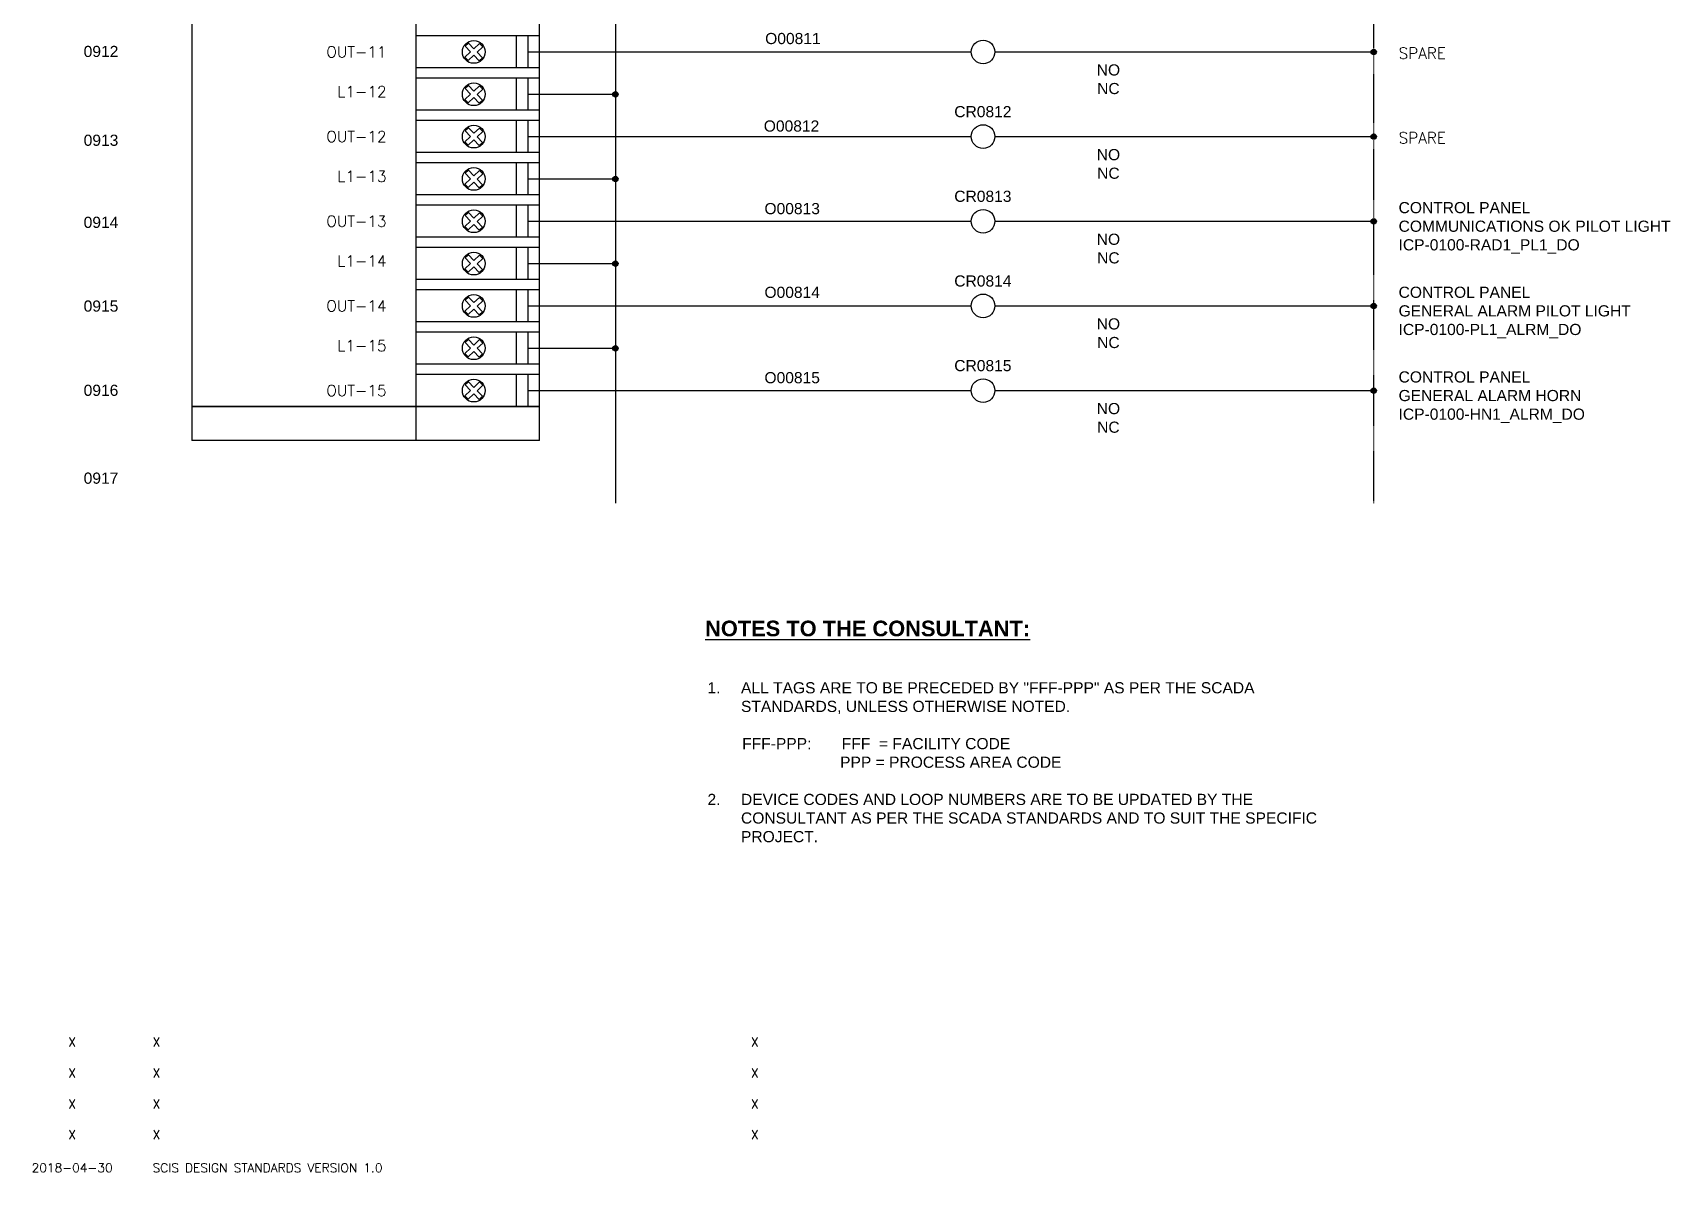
# Paper-space layout 'DIGITAL OUTPUT CARD - A1 Sheet' of a CAD drawing. Extents: x 50 to 812, y 22 to 574.
# Drawn here: x 50.2 to 416.9, y 22.5 to 277.7 of the extents above; entities that cross this region are included whole.
import ezdxf
from ezdxf.enums import TextEntityAlignment as Align

# ---------------------------------------------------------------- set-up
doc = ezdxf.new("R2010")
doc.units = 0
doc.linetypes.add('HIDDEN', pattern=[0.375, 0.25, -0.125])
doc.layers.add('BOR-A1', color=7, linetype='Continuous')
doc.layers.add('N-ANNO-TEXT', color=2, linetype='Continuous')
doc.layers.add('N-DIAG', color=4, linetype='Continuous', lineweight=25)
doc.layers.add('N-EQPM', color=4, linetype='Continuous', lineweight=25)
doc.styles.add('_CGS_2-5_NOTES', font='arial.ttf', dxfattribs={"height": 2.5})
doc.styles.add('_CGS_3-5_SUBHEADING', font='arialbd.ttf', dxfattribs={"height": 3.5})
doc.styles.add('STD2-0', font='simplex.shx', dxfattribs={"height": 2})

# ---------------------------------------------------------------- blocks, each defined once
blk = doc.blocks.new('CGS A1 REV ATT')
at = {"layer": 'BOR-A1', "color": 1, "style": 'STD2-0'}
for tag, p in [('R5-DATE', (58.99, 50.62)), ('R5-BY', (211.87, 50.62)), ('R4-DATE', (58.99, 43.7)), ('R4-BY', (211.87, 43.7)), ('R3-DATE', (58.99, 36.78)), ('R3-BY', (211.87, 36.78)), ('R2-DATE', (58.99, 29.86)), ('R2-BY', (211.87, 29.86)), ('R1-DATE', (58.99, 22.46)), ('R1-BY', (211.87, 22.46))]:
    blk.add_attdef(tag, text='', height=2, dxfattribs=at).set_placement(p, align=Align.CENTER)
for tag, p in [('R5-DESC', (76.99, 50.62)), ('R4-DESC', (76.99, 43.7)), ('R3-DESC', (76.99, 36.78)), ('R2-DESC', (76.99, 29.86)), ('R1-DESC', (76.99, 22.46))]:
    blk.add_attdef(tag, p, '', height=2, dxfattribs=at)

psp = doc.layouts.new('DIGITAL OUTPUT CARD - A1 Sheet')

# ---------------------------------------------------------------- hatches: boundary and pattern name
at = {"layer": 'N-DIAG'}
h = psp.add_hatch(color=256, dxfattribs=at)
edge = h.paths.add_edge_path()
edge.add_arc((350.51, 273.42), 0.602, 180, 540, ccw=False)
h = psp.add_hatch(color=256, dxfattribs=at)
edge = h.paths.add_edge_path()
edge.add_arc((180.67, 263.94), 0.602, 180, 540, ccw=False)
h = psp.add_hatch(color=256, dxfattribs=at)
edge = h.paths.add_edge_path()
edge.add_arc((350.51, 254.46), 0.602, 180, 540, ccw=False)
h = psp.add_hatch(color=256, dxfattribs=at)
edge = h.paths.add_edge_path()
edge.add_arc((180.67, 244.98), 0.602, 180, 540, ccw=False)
h = psp.add_hatch(color=256, dxfattribs=at)
edge = h.paths.add_edge_path()
edge.add_arc((350.51, 235.49), 0.602, 180, 540, ccw=False)
h = psp.add_hatch(color=256, dxfattribs=at)
edge = h.paths.add_edge_path()
edge.add_arc((180.67, 226.01), 0.602, 180, 540, ccw=False)
h = psp.add_hatch(color=256, dxfattribs=at)
edge = h.paths.add_edge_path()
edge.add_arc((350.51, 216.53), 0.602, 180, 540, ccw=False)
h = psp.add_hatch(color=256, dxfattribs=at)
edge = h.paths.add_edge_path()
edge.add_arc((180.67, 207.05), 0.602, 180, 540, ccw=False)
h = psp.add_hatch(color=256, dxfattribs=at)
edge = h.paths.add_edge_path()
edge.add_arc((350.51, 197.56), 0.602, 180, 540, ccw=False)

# ---------------------------------------------------------------- linework, layer by layer
at = {"layer": 'N-DIAG', "linetype": 'HIDDEN', "ltscale": 0.5}
psp.add_line((350.51, 172.33), (350.51, 495.2), dxfattribs=at)
at = {"layer": 'N-DIAG'}
for p, q in [((180.67, 494.19), (180.67, 172.33)), ((161.09, 273.42), (260.35, 273.42)), ((265.66, 273.42), (350.51, 273.42)), ((161.09, 263.94), (180.67, 263.94)), ((161.09, 254.46), (260.35, 254.46)), ((265.66, 254.46), (350.51, 254.46)), ((161.09, 244.98), (180.67, 244.98)), ((161.09, 235.49), (260.35, 235.49)), ((265.66, 235.49), (350.51, 235.49)), ((161.09, 226.01), (180.67, 226.01)), ((161.09, 216.53), (260.35, 216.53)), ((265.66, 216.53), (350.51, 216.53)), ((161.09, 207.05), (180.67, 207.05)), ((161.09, 197.56), (260.35, 197.56)), ((265.66, 197.56), (350.51, 197.56))]:
    psp.add_line(p, q, dxfattribs=at)
for centre in [(350.51, 273.42), (180.67, 263.94), (350.51, 254.46), (180.67, 244.98), (350.51, 235.49), (180.67, 226.01), (350.51, 216.53), (180.67, 207.05), (350.51, 197.56)]:
    psp.add_circle(centre, 0.602, dxfattribs=at)
at = {"layer": 'N-EQPM'}
for p, q in [((135.93, 496.26), (135.93, 214.02)), ((163.63, 277.02), (135.93, 277.02)), ((147.77, 275.42), (147.02, 274.71)), ((148.97, 274.15), (147.77, 275.42)), ((150.23, 275.34), (148.97, 274.15)), ((150.94, 274.6), (150.23, 275.34)), ((158.54, 269.83), (158.54, 277.02)), ((161.09, 269.83), (161.09, 277.02)), ((148.22, 273.45), (146.95, 272.25)), ((146.95, 272.25), (147.65, 271.5)), ((147.02, 274.71), (148.22, 273.45)), ((147.65, 271.5), (148.92, 272.7)), ((148.92, 272.7), (150.12, 271.43)), ((149.67, 273.4), (150.94, 274.6)), ((150.86, 272.13), (149.67, 273.4)), ((150.12, 271.43), (150.86, 272.13)), ((163.63, 269.83), (135.93, 269.83)), ((163.63, 267.53), (135.93, 267.53)), ((147.77, 265.94), (147.02, 265.23)), ((147.02, 265.23), (148.22, 263.96)), ((148.97, 264.67), (147.77, 265.94)), ((150.23, 265.86), (148.97, 264.67)), ((149.67, 263.92), (150.94, 265.11)), ((150.94, 265.11), (150.23, 265.86)), ((158.54, 260.35), (158.54, 267.53)), ((161.09, 260.35), (161.09, 267.53)), ((148.22, 263.96), (146.95, 262.77)), ((146.95, 262.77), (147.65, 262.02)), ((147.65, 262.02), (148.92, 263.21)), ((148.92, 263.21), (150.12, 261.95)), ((150.86, 262.65), (149.67, 263.92)), ((150.12, 261.95), (150.86, 262.65)), ((163.63, 260.35), (135.93, 260.35)), ((163.63, 258.05), (135.93, 258.05)), ((158.54, 250.87), (158.54, 258.05)), ((161.09, 250.87), (161.09, 258.05)), ((148.22, 254.48), (146.95, 253.29)), ((146.95, 253.29), (147.65, 252.54)), ((147.77, 256.45), (147.02, 255.75)), ((147.02, 255.75), (148.22, 254.48)), ((147.65, 252.54), (148.92, 253.73)), ((148.97, 255.19), (147.77, 256.45)), ((148.92, 253.73), (150.12, 252.46)), ((150.23, 256.38), (148.97, 255.19)), ((149.67, 254.44), (150.94, 255.63)), ((150.86, 253.17), (149.67, 254.44)), ((150.12, 252.46), (150.86, 253.17)), ((150.94, 255.63), (150.23, 256.38)), ((163.63, 250.87), (135.93, 250.87)), ((163.63, 248.57), (135.93, 248.57)), ((147.77, 246.97), (147.02, 246.27)), ((147.02, 246.27), (148.22, 245)), ((148.97, 245.7), (147.77, 246.97)), ((150.23, 246.9), (148.97, 245.7)), ((149.67, 244.95), (150.94, 246.15)), ((150.94, 246.15), (150.23, 246.9)), ((158.54, 241.38), (158.54, 248.57)), ((161.09, 241.38), (161.09, 248.57)), ((148.22, 245), (146.95, 243.8)), ((146.95, 243.8), (147.65, 243.06)), ((147.65, 243.06), (148.92, 244.25)), ((148.92, 244.25), (150.12, 242.98)), ((150.86, 243.69), (149.67, 244.95)), ((150.12, 242.98), (150.86, 243.69)), ((163.63, 241.38), (135.93, 241.38)), ((163.63, 239.09), (135.93, 239.09)), ((158.54, 231.9), (158.54, 239.09)), ((161.09, 231.9), (161.09, 239.09)), ((148.22, 235.52), (146.95, 234.32)), ((147.77, 237.49), (147.02, 236.78)), ((147.02, 236.78), (148.22, 235.52)), ((147.65, 233.57), (148.92, 234.77)), ((148.97, 236.22), (147.77, 237.49)), ((148.92, 234.77), (150.12, 233.5)), ((150.23, 237.41), (148.97, 236.22)), ((149.67, 235.47), (150.94, 236.67)), ((150.86, 234.2), (149.67, 235.47)), ((150.94, 236.67), (150.23, 237.41)), ((163.63, 231.9), (135.93, 231.9)), ((146.95, 234.32), (147.65, 233.57)), ((150.12, 233.5), (150.86, 234.2)), ((163.63, 229.6), (135.93, 229.6)), ((147.77, 228.01), (147.02, 227.3)), ((148.97, 226.74), (147.77, 228.01)), ((150.23, 227.93), (148.97, 226.74)), ((150.94, 227.18), (150.23, 227.93)), ((158.54, 222.42), (158.54, 229.6)), ((161.09, 222.42), (161.09, 229.6)), ((148.22, 226.03), (146.95, 224.84)), ((146.95, 224.84), (147.65, 224.09)), ((147.02, 227.3), (148.22, 226.03)), ((147.65, 224.09), (148.92, 225.29)), ((148.92, 225.29), (150.12, 224.02)), ((149.67, 225.99), (150.94, 227.18)), ((150.86, 224.72), (149.67, 225.99)), ((150.12, 224.02), (150.86, 224.72)), ((163.63, 222.42), (135.93, 222.42)), ((163.63, 220.12), (135.93, 220.12)), ((158.54, 212.94), (158.54, 220.12)), ((161.09, 212.94), (161.09, 220.12)), ((148.22, 216.55), (146.95, 215.36)), ((147.77, 218.52), (147.02, 217.82)), ((147.02, 217.82), (148.22, 216.55)), ((148.97, 217.26), (147.77, 218.52)), ((150.23, 218.45), (148.97, 217.26)), ((149.67, 216.51), (150.94, 217.7)), ((150.86, 215.24), (149.67, 216.51)), ((150.94, 217.7), (150.23, 218.45)), ((135.93, 214.02), (135.93, 186.38)), ((163.63, 212.94), (135.93, 212.94)), ((146.95, 215.36), (147.65, 214.61)), ((147.65, 214.61), (148.92, 215.8)), ((148.92, 215.8), (150.12, 214.54)), ((150.12, 214.54), (150.86, 215.24)), ((163.63, 210.64), (135.93, 210.64)), ((158.54, 203.46), (158.54, 210.64)), ((161.09, 203.46), (161.09, 210.64)), ((148.22, 207.07), (146.95, 205.87)), ((146.95, 205.87), (147.65, 205.13)), ((147.77, 209.04), (147.02, 208.34)), ((147.02, 208.34), (148.22, 207.07)), ((147.65, 205.13), (148.92, 206.32)), ((148.97, 207.77), (147.77, 209.04)), ((148.92, 206.32), (150.12, 205.05)), ((150.23, 208.97), (148.97, 207.77)), ((149.67, 207.03), (150.94, 208.22)), ((150.86, 205.76), (149.67, 207.03)), ((150.12, 205.05), (150.86, 205.76)), ((150.94, 208.22), (150.23, 208.97)), ((163.63, 203.46), (135.93, 203.46)), ((163.63, 201.16), (135.93, 201.16)), ((147.77, 199.56), (147.02, 198.85)), ((147.02, 198.85), (148.22, 197.59)), ((148.97, 198.29), (147.77, 199.56)), ((150.23, 199.49), (148.97, 198.29)), ((149.67, 197.54), (150.94, 198.74)), ((150.94, 198.74), (150.23, 199.49)), ((158.54, 193.97), (158.54, 201.16)), ((161.09, 193.97), (161.09, 201.16)), ((148.22, 197.59), (146.95, 196.39)), ((146.95, 196.39), (147.65, 195.64)), ((147.65, 195.64), (148.92, 196.84)), ((148.92, 196.84), (150.12, 195.57)), ((150.86, 196.28), (149.67, 197.54)), ((150.12, 195.57), (150.86, 196.28)), ((85.82, 193.97), (115.25, 193.97)), ((85.82, 193.97), (106.25, 193.97)), ((163.63, 193.97), (85.82, 193.97)), ((85.82, 193.97), (115.25, 193.97)), ((99.27, 193.97), (163.63, 193.97)), ((125.85, 193.97), (163.63, 193.97)), ((135.93, 193.97), (163.63, 193.97)), ((163.63, 193.97), (135.93, 193.97)), ((163.63, 186.38), (85.82, 186.38))]:
    psp.add_line(p, q, dxfattribs=at)
for points in [[(163.63, 206.22), (163.63, 546.16), (85.82, 546.16), (85.82, 206.22)], [(163.63, 186.38), (163.63, 546.16), (85.82, 546.16), (85.82, 186.38)]]:
    psp.add_lwpolyline(points, dxfattribs=at)
for centre, radius in [((148.94, 273.42), 2.55), ((263.01, 273.42), 2.65), ((148.94, 263.94), 2.55), ((148.94, 254.46), 2.55), ((263.01, 254.46), 2.65), ((148.94, 244.98), 2.55), ((148.94, 235.49), 2.55), ((263.01, 235.49), 2.65), ((148.94, 226.01), 2.55), ((148.94, 216.53), 2.55), ((263.01, 216.53), 2.65), ((148.94, 207.05), 2.55), ((148.94, 197.56), 2.55), ((263.01, 197.56), 2.65)]:
    psp.add_circle(centre, radius, dxfattribs=at)

# ---------------------------------------------------------------- block references
psp.add_blockref('CGS A1 REV ATT', (0, 0)).add_auto_attribs({'R1-DATE': '2018-04-30', 'R1-DESC': 'SCIS DESIGN STANDARDS VERSION 1.0', 'R2-DATE': 'X', 'R2-DESC': 'X', 'R2-BY': 'X', 'R3-DATE': 'X', 'R3-DESC': 'X', 'R3-BY': 'X', 'R4-DATE': 'X', 'R4-DESC': 'X', 'R4-BY': 'X', 'R5-DATE': 'X', 'R5-DESC': 'X', 'R5-BY': 'X'})

# ---------------------------------------------------------------- texts
at = {"layer": 'N-ANNO-TEXT', "char_height": 2.5, "style": '_CGS_2-5_NOTES'}
for s, insert, width, attachment_point in [('O00811', (220.42, 276.41), 22.2931, 5), ('0912', (65.45, 273.52), 16.142, 5), ('{\\Fromans|c0;OUT-11}', (129.41, 273.42), 10.4701, 6), ('{\\Fromans|c0;SPARE}', (356.08, 274.38), 46.9138, 1), ('NO \\PNC', (291.09, 267.29), 22.2931, 5), ('CR0812', (262.97, 260.03), 22.2931, 5), ('O00812', (220.11, 256.81), 22.2931, 5), ('0913', (65.45, 253.62), 16.142, 5), ('{\\Fromans|c0;OUT-12}', (129.41, 254.46), 10.4701, 6), ('{\\Fromans|c0;SPARE}', (356.08, 255.42), 46.9138, 1), ('NO \\PNC', (291.09, 248.32), 22.2931, 5), ('CR0813', (262.97, 241.07), 22.2931, 5), ('O00813', (220.26, 238.31), 22.2931, 5), ('CONTROL PANEL\\PCOMMUNICATIONS OK PILOT LIGHT\\PICP-0100-RAD1_PL1_DO', (356.08, 239.8), 65.2582, 1), ('0914', (65.45, 235.24), 16.142, 5), ('{\\Fromans|c0;OUT-13}', (129.41, 235.49), 10.4701, 6), ('NO \\PNC', (291.09, 229.36), 22.2931, 5), ('O00814', (220.26, 219.56), 22.2931, 5), ('CR0814', (262.97, 222.1), 22.2931, 5), ('CONTROL PANEL\\PGENERAL ALARM PILOT LIGHT\\PICP-0100-PL1_ALRM_DO', (356.08, 220.84), 62.4246, 1), ('0915', (65.45, 216.48), 16.142, 5), ('{\\Fromans|c0;OUT-14}', (129.41, 216.53), 10.4701, 6), ('NO \\PNC', (291.09, 210.4), 22.2931, 5), ('O00815', (220.26, 200.44), 22.2931, 5), ('CR0815', (262.97, 203.14), 22.2931, 5), ('CONTROL PANEL\\PGENERAL ALARM HORN\\PICP-0100-HN1_ALRM_DO', (356.08, 201.87), 55.6237, 1), ('0916', (65.45, 197.61), 16.142, 5), ('{\\Fromans|c0;OUT-15}', (129.41, 197.56), 10.4701, 6), ('NO \\PNC', (291.09, 191.43), 22.2931, 5), ('0917', (65.45, 177.93), 16.142, 5), ('\\pi-7.5,l7.5,t7.5;{\\fArial|b0|i0|c0|p39;1.^IALL TAGS ARE TO BE PRECEDED BY "FFF-PPP" AS PER THE SCADA STANDARDS, UNLESS OTHERWISE NOTED.\\P\\pi0,l0,tz;\\P        FFF-PPP:       FFF  = FACILITY CODE\\P ^I^I          PPP = PROCESS AREA CODE \\P\\P\\pi-7.5,l7.5,t7.5;2.^IDEVICE CODES AND LOOP NUMBERS ARE TO BE UPDATED BY THE CONSULTANT AS PER THE SCADA STANDARDS AND TO SUIT THE SPECIFIC PROJECT.}', (201.29, 132.24), 141.5827, 1)]:
    psp.add_mtext(s, dxfattribs=dict(at, insert=insert, width=width, attachment_point=attachment_point))
at = {"layer": 'N-ANNO-TEXT', "char_height": 2.5, "attachment_point": 6, "style": '_CGS_2-5_NOTES'}
for s, insert in [('{\\Fromans|c0;L1-12}', (129.41, 264.52)), ('{\\Fromans|c0;L1-13}', (129.41, 245.55)), ('{\\Fromans|c0;L1-14}', (129.41, 226.59)), ('{\\Fromans|c0;L1-15}', (129.41, 207.62))]:
    psp.add_mtext(s, dxfattribs=dict(at, insert=insert))
at = {"layer": 'N-ANNO-TEXT', "color": 4, "insert": (200.75, 146.03), "char_height": 3.5, "width": 84.9917, "attachment_point": 1, "style": '_CGS_3-5_SUBHEADING'}
psp.add_mtext('{\\LNOTES TO THE CONSULTANT:}', dxfattribs=at)

doc.saveas('drawing.dxf')
